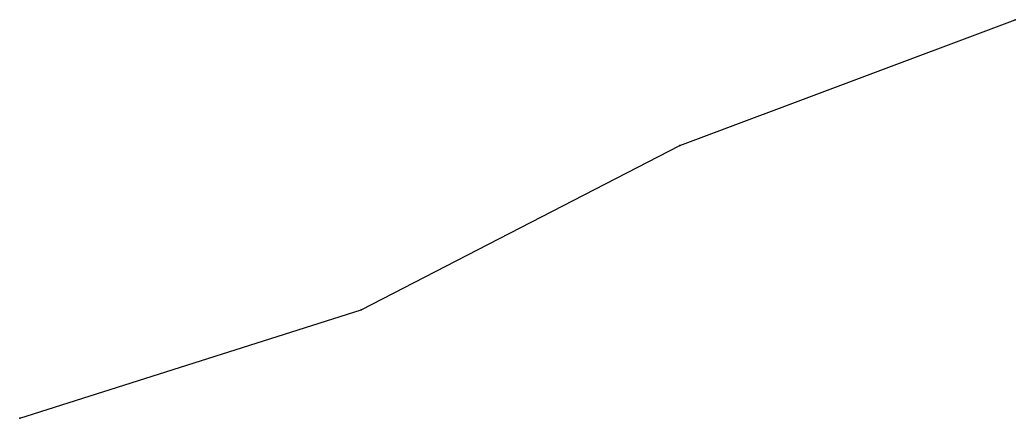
# Model space of a CAD drawing. Extents: x 321977 to 672973, y 4656206 to 4750422.
# Drawn here: x 321977 to 324194, y 4656206 to 4657091 of the extents above.
import ezdxf

# ---------------------------------------------------------------- set-up
doc = ezdxf.new("R2010")
doc.units = 0
doc.header["$MEASUREMENT"] = 0
doc.layers.add('MESH_NDSTRNGS', color=17, linetype='CONTINUOUS')

msp = doc.modelspace()

# ---------------------------------------------------------------- linework, layer by layer
at = {"layer": 'MESH_NDSTRNGS', "color": 17}
for points in [[(323446.774, 4656812.19, -7.332), (324193.517, 4657091.37, -3.485)], [(322736.756, 4656446.31, -1.744), (323446.774, 4656812.19, -7.332)], [(321976.515, 4656205.53, -3.4), (322736.756, 4656446.31, -1.744)]]:
    msp.add_polyline3d(points, dxfattribs=at)
for p in [(324193.517, 4657091.37, -3.485), (323446.774, 4656812.19, -7.332), (322736.756, 4656446.31, -1.744), (321976.515, 4656205.53, -3.4)]:
    msp.add_point(p, dxfattribs=at)

doc.saveas('drawing.dxf')
